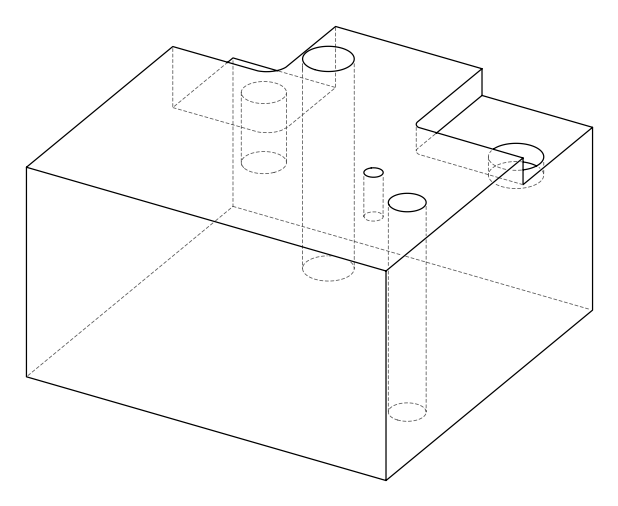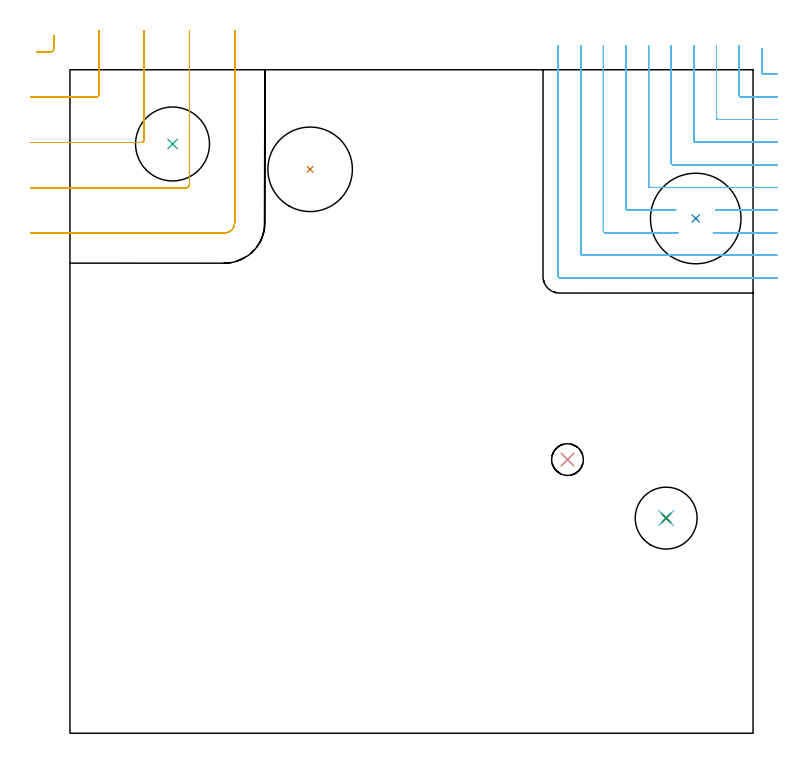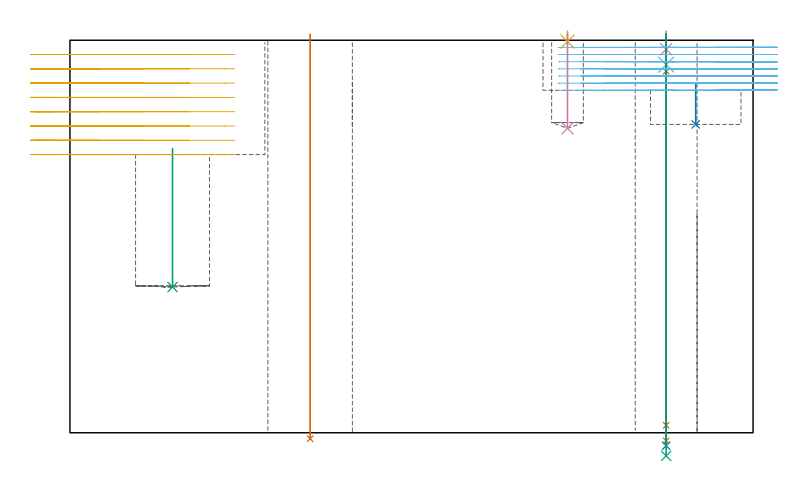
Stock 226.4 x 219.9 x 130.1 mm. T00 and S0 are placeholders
(PLAN: 12 operations, 10 tool changes, 22.5 min)
(1 INDEXABLE_INSERT_DRILL_THROUGH_HOLE_FROM_SOLID | STEP1HOLE_1 | NXT0302_027 | 0.54 min | 80081 mm3)
(2 INDEXABLE_INSERT_DRILL_BLIND_HOLE_FROM_SOLID | STEP1POCKET | UGT0302_009 | 0.06 min | 19715 mm3)
(3 INDEXABLE_INSERT_DRILL_BLIND_HOLE_FROM_SOLID_1 | STEP1POCKET_2 | NXT0302_020 | 0.19 min | 38412 mm3)
(4 SPOT_DRILL | STEP1HOLE | NXT0321_9005460120000 | 0.05 min | 184 mm3)
(5 SPOT_DRILL_1 | STEP1POCKET_1 | NXT0321_9005460120000 | 0.03 min | 0 mm3)
(6 DRILL_BLIND_HOLE_INTO_CENTER | STEP1HOLE | UGT0301_178 | 0.04 min | 106 mm3)
(7 GUN_DRILL_THROUGH_HOLE | STEP1HOLE | UGT0307_001 | 0.58 min | 2401 mm3)
(8 SPADE_DRILL_TO_ENLARGE_THROUGH_HOLE | STEP1HOLE | UGT0306_003 | 0.55 min | 13260 mm3)
(9 DRILL_TO_ENLARGE_THROUGH_HOLE | STEP1HOLE | UGT0301_050 | 0.56 min | 26968 mm3)
(10 DRILL_BLIND_HOLE_INTO_CENTER_1 | STEP1POCKET_1 | NXT0301_076 | 0.13 min | 2415 mm3)
(11 MILL_CORNER_NOTCH_RECTANGULAR | CORNER_NOTCH_RECTANGULAR | UGT0201_094 | Follow Part, ap 5, ae 75% | 6.89 min | 137630 mm3)
(12 MILL_CORNER_NOTCH_RECTANGULAR_1 | CORNER_NOTCH_RECTANGULAR_1 | NXT0201_013 | Follow Part, ap 2.5, ae 75% | 12.86 min | 73651 mm3)
(TOOL NXT0302_027 | Index. Insert Drill 28mm [880-D2800L32-05] | D28 PA176 FL140 Z2)
(TOOL UGT0302_009 | Indexable Insert Drill 30mm | D30 PA180 FL50 Z2)
(TOOL NXT0302_020 | Index. Insert Drill 24.5mm [880-D2450L25-03] | D24.5 PA176 FL74 Z2)
(TOOL NXT0321_9005460120000 | NC Spot Drill, 142deg, 12mm, Carbide, Uncoated | D12 PA142 FL30 Z2)
(TOOL UGT0301_178 | Twist Drill 5.4 mm | D5.4 PA118 FL55 Z2)
(TOOL UGT0307_001 | Gun Drill 5 mm | D5 PA130 FL24 Z1)
(TOOL UGT0306_003 | Spade Drill 12.5mm | D12.5 PA132 FL10 Z2)
(TOOL UGT0301_050 | Twist Drill 20.5 mm | D20.5 PA118 FL145 Z2)
(TOOL NXT0301_076 | Carbide Drill 10.5mm [860.1-1050-032A1-MM 2214] | D10.5 PA140 FL55 Z2)
(TOOL UGT0201_094 | End mill 20 mm | D20 FL38 Z4)
(TOOL NXT0201_013 | ENDMILL 10mm | D10 FL30 Z4)
(OP 1 INDEXABLE_INSERT_DRILL_THROUGH_HOLE_FROM_SOLID)
G17 G21 G94 G90
T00 M6
G54
G17 G0 G90 X79.6 Y186.9 S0 M3
G43 Z140.1 H1
G94 G81 G98 Z-1.989 F250. R132.1
G80
M5
M2
(OP 2 INDEXABLE_INSERT_DRILL_BLIND_HOLE_FROM_SOLID)
G17 G21 G94 G90
T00 M6
G54
G17 G0 G90 X207.4 Y170.6 S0 M3
G43 Z140.1 H0
G94 G81 G98 Z102.2 F250. R115.5
G80
M5
M2
(OP 3 INDEXABLE_INSERT_DRILL_BLIND_HOLE_FROM_SOLID_1)
G17 G21 G94 G90
T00 M6
G54
G17 G0 G90 X34. Y195.3 S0 M3
G43 Z140.1 H1
G94 G81 G98 Z48.3 F250. R94.2
G80
M5
M2
(OP 4 SPOT_DRILL)
G17 G21 G94 G90
T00 M6
G54
G17 G0 G90 X197.6 Y71.3 S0 M3
G43 Z140.1 H0
G94 G81 G98 Z127.1 F250. R133.1
G80
M5
M2
(OP 5 SPOT_DRILL_1)
G17 G21 G94 G90
T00 M6
G54
G17 G0 G90 X164.9 Y90.7 S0 M3
G43 Z140.1 H0
G94 G81 G98 Z129.648 F250. R133.1
G80
M5
M2
(OP 6 DRILL_BLIND_HOLE_INTO_CENTER)
G17 G21 G94 G90
T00 M6
G54
G17 G0 G90 X197.6 Y71.3 S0 M3
G43 Z140.1 H0
G94 G81 G98 Z122. F250. R132.1
G80
M5
M2
(OP 7 GUN_DRILL_THROUGH_HOLE)
G17 G21 G94 G90
T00 M6
G54
G17 G0 G90 X197.6 Y71.3 M8
G43 Z140.1 H0
Z128.422
S716 M3
G94 G1 Z119.836 F125. M26
G4 X.084
Z2.5 F250.
G4 X.084
Z-2.666 F125.
G4 X.084
M5
M9
G0 Z128.422
Z140.1
M2
(OP 8 SPADE_DRILL_TO_ENLARGE_THROUGH_HOLE)
G17 G21 G94 G90
T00 M6
G54
G17 G0 G90 X197.6 Y71.3 S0 M3
G43 Z140.1 H0
G94 G73 G98 Z-4.283 F250. Q12.217 R132.1
G80
M5
M2
(OP 9 DRILL_TO_ENLARGE_THROUGH_HOLE)
G17 G21 G94 G90
T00 M6
G54
G17 G0 G90 X197.6 Y71.3 S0 M3
G43 Z140.1 H0
G94 G73 G98 Z-7.659 F250. Q19.68 R132.1
G80
M5
M2
(OP 10 DRILL_BLIND_HOLE_INTO_CENTER_1)
G17 G21 G94 G90
T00 M6
G54
G17 G0 G90 X164.9 Y90.7 S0 M3
G43 Z140.1 H1
G94 G81 G98 Z100.9 F250. R132.1
G80
M5
M2
(OP 11 MILL_CORNER_NOTCH_RECTANGULAR)
G17 G21 G94 G90
T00 M6
G54
G17 G0 G90 X-11.074 Y225.8 S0 M3
G43 Z140.1 H0
Z125.362
G94 G1 X-8.074 F250.
X-6.395
G3 X-5.4 Y226.795 R1.
G1 Y228.317
Y231.317
G0 Z140.1
X-13. Y210.8
Z125.362
G1 X-10.
X8.604 F500.
G3 X9.6 Y211.796 R1.
G1 Y229.9
Y232.9 F250.
G0 Z140.1
X-13. Y195.8
Z125.362
G1 X-10.
X23.604 F500.
G3 X24.6 Y196.796 R1.
G1 Y229.9
Y232.9 F250.
G0 Z140.1
X-13. Y180.8
Z125.362
G1 X-10.
X38.604 F500.
G3 X39.6 Y181.796 R1.
G1 Y229.9
Y232.9 F250.
G0 Z140.1
X-13. Y165.8
Z125.362
G1 X-10.
X51.2 F500.
G3 X54.6 Y169.2 R3.4
G1 Y229.9
Y232.9 F250.
G0 Z140.1
X-11.074 Y225.8
Z120.625
G1 X-8.074
X-6.395
G3 X-5.4 Y226.795 R1.
G1 Y228.317
Y231.317
G0 Z140.1
X-13. Y210.8
Z120.625
G1 X-10.
X8.604 F500.
G3 X9.6 Y211.796 R1.
G1 Y229.9
Y232.9 F250.
G0 Z140.1
X-13. Y195.8
Z120.625
G1 X-10.
X23.604 F500.
G3 X24.6 Y196.796 R1.
G1 Y229.9
Y232.9 F250.
G0 Z140.1
X-13. Y180.8
Z120.625
G1 X-10.
X38.604 F500.
G3 X39.6 Y181.796 R1.
G1 Y229.9
Y232.9 F250.
G0 Z140.1
X-13. Y165.8
Z120.625
G1 X-10.
X51.2 F500.
G3 X54.6 Y169.2 R3.4
G1 Y229.9
Y232.9 F250.
G0 Z140.1
X-11.074 Y225.8
Z115.887
G1 X-8.074
X-6.395
G3 X-5.4 Y226.795 R1.
G1 Y228.317
Y231.317
G0 Z140.1
X-13. Y210.8
Z115.887
G1 X-10.
X8.604 F500.
G3 X9.6 Y211.796 R1.
G1 Y229.9
Y232.9 F250.
G0 Z140.1
X-13. Y195.8
Z115.887
G1 X-10.
X23.604 F500.
G3 X24.6 Y196.796 R1.
G1 Y229.9
Y232.9 F250.
G0 Z140.1
X-13. Y180.8
Z115.887
G1 X-10.
X38.604 F500.
G3 X39.6 Y181.796 R1.
G1 Y229.9
Y232.9 F250.
G0 Z140.1
X-13. Y165.8
Z115.887
G1 X-10.
X51.2 F500.
G3 X54.6 Y169.2 R3.4
G1 Y229.9
Y232.9 F250.
G0 Z140.1
X-11.074 Y225.8
Z111.15
G1 X-8.074
X-6.395
G3 X-5.4 Y226.795 R1.
G1 Y228.317
Y231.317
G0 Z140.1
X-13. Y210.8
Z111.15
G1 X-10.
X8.604 F500.
G3 X9.6 Y211.796 R1.
G1 Y229.9
Y232.9 F250.
G0 Z140.1
X-13. Y195.8
Z111.15
G1 X-10.
X23.604 F500.
G3 X24.6 Y196.796 R1.
G1 Y229.9
Y232.9 F250.
G0 Z140.1
X-13. Y180.8
Z111.15
G1 X-10.
X38.604 F500.
G3 X39.6 Y181.796 R1.
G1 Y229.9
Y232.9 F250.
G0 Z140.1
X-13. Y165.8
Z111.15
G1 X-10.
X51.2 F500.
G3 X54.6 Y169.2 R3.4
G1 Y229.9
Y232.9 F250.
G0 Z140.1
X-11.074 Y225.8
Z106.412
G1 X-8.074
X-6.395
G3 X-5.4 Y226.795 R1.
G1 Y228.317
Y231.317
G0 Z140.1
X-13. Y210.8
Z106.412
G1 X-10.
X8.604 F500.
G3 X9.6 Y211.796 R1.
G1 Y229.9
Y232.9 F250.
G0 Z140.1
X-13. Y195.8
Z106.412
G1 X-10.
X23.604 F500.
G3 X24.6 Y196.796 R1.
G1 Y229.9
Y232.9 F250.
G0 Z140.1
X-13. Y180.8
Z106.412
G1 X-10.
X38.604 F500.
G3 X39.6 Y181.796 R1.
G1 Y229.9
Y232.9 F250.
G0 Z140.1
X-13. Y165.8
Z106.412
G1 X-10.
X51.2 F500.
G3 X54.6 Y169.2 R3.4
G1 Y229.9
Y232.9 F250.
G0 Z140.1
X-11.074 Y225.8
Z101.675
G1 X-8.074
X-6.395
G3 X-5.4 Y226.795 R1.
G1 Y228.317
Y231.317
G0 Z140.1
X-13. Y210.8
Z101.675
G1 X-10.
X8.604 F500.
G3 X9.6 Y211.796 R1.
G1 Y229.9
Y232.9 F250.
G0 Z140.1
X-13. Y195.8
Z101.675
G1 X-10.
X23.604 F500.
G3 X24.6 Y196.796 R1.
G1 Y229.9
Y232.9 F250.
G0 Z140.1
X-13. Y180.8
Z101.675
G1 X-10.
X38.604 F500.
G3 X39.6 Y181.796 R1.
G1 Y229.9
Y232.9 F250.
G0 Z140.1
X-13. Y165.8
Z101.675
G1 X-10.
X51.2 F500.
G3 X54.6 Y169.2 R3.4
G1 Y229.9
Y232.9 F250.
G0 Z140.1
X-11.074 Y225.8
Z96.937
G1 X-8.074
X-6.395
G3 X-5.4 Y226.795 R1.
G1 Y228.317
Y231.317
G0 Z140.1
X-13. Y210.8
Z96.937
G1 X-10.
X8.604 F500.
G3 X9.6 Y211.796 R1.
G1 Y229.9
Y232.9 F250.
G0 Z140.1
X-13. Y195.8
Z96.937
G1 X-10.
X23.604 F500.
G3 X24.6 Y196.796 R1.
G1 Y229.9
Y232.9 F250.
G0 Z140.1
X-13. Y180.8
Z96.937
G1 X-10.
X38.604 F500.
G3 X39.6 Y181.796 R1.
G1 Y229.9
Y232.9 F250.
G0 Z140.1
X-13. Y165.8
Z96.937
G1 X-10.
X51.2 F500.
G3 X54.6 Y169.2 R3.4
G1 Y229.9
Y232.9 F250.
G0 Z140.1
X-11.074 Y225.8
Z92.2
G1 X-8.074
X-6.395
G3 X-5.4 Y226.795 R1.
G1 Y228.317
Y231.317
G0 Z140.1
X-13. Y210.8
Z92.2
G1 X-10.
X8.604 F500.
G3 X9.6 Y211.796 R1.
G1 Y229.9
Y232.9 F250.
G0 Z140.1
X-13. Y195.8
Z92.2
G1 X-10.
X23.604 F500.
G3 X24.6 Y196.796 R1.
G1 Y229.9
Y232.9 F250.
G0 Z140.1
X-13. Y180.8
Z92.2
G1 X-10.
X38.604 F500.
G3 X39.6 Y181.796 R1.
G1 Y229.9
Y232.9 F250.
G0 Z140.1
X-13. Y165.8
Z92.2
G1 X-10.
X51.2 F500.
G3 X54.6 Y169.2 R3.4
G1 Y229.9
Y232.9 F250.
G0 Z140.1
M5
M2
(OP 12 MILL_CORNER_NOTCH_RECTANGULAR_1)
G17 G21 G94 G90
T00 M6
G54
G17 G0 G90 X229.3 Y226.973 S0 M3
G43 Z140.1 H0
Z127.728
G94 G1 Y223.973 F250.
Y218.896 F500.
G3 X229.796 Y218.4 R0.5
G1 X231.4
X234.4 F250.
G0 Z140.1
X221.8 Y227.9
Z127.728
G1 Y224.9
Y211.396 F500.
G3 X222.296 Y210.9 R0.5
G1 X231.4
X234.4 F250.
G0 Z140.1
X214.3 Y227.9
Z127.728
G1 Y224.9
Y203.896 F500.
G3 X214.796 Y203.4 R0.5
G1 X231.4
X234.4 F250.
G0 Z140.1
X206.8 Y227.9
Z127.728
G1 Y224.9
Y196.396 F500.
G3 X207.296 Y195.9 R0.5
G1 X231.4
X234.4 F250.
G0 Z140.1
X199.3 Y227.9
Z127.728
G1 Y224.9
Y188.897 F500.
G3 X199.797 Y188.4 R0.5
G1 X231.4
X234.4 F250.
G0 Z140.1
X191.8 Y227.9
Z127.728
G1 Y224.9
Y181.397 F500.
G3 X192.297 Y180.9 R0.5
G1 X231.4
X234.4 F250.
G0 Z140.1
X184.3 Y227.9
Z127.728
G1 Y224.9
Y173.897 F500.
G3 X184.797 Y173.4 R0.5
G1 X197.801
X200.801 F250.
G0 Z140.1
X176.8 Y227.9
Z127.728
G1 Y224.9
Y166.397 F500.
G3 X177.297 Y165.9 R0.5
G1 X198.574
X201.574 F250.
G0 Z140.1
X213.999 Y173.4
Z127.728
G1 X216.999
X231.4 F500.
X234.4 F250.
G0 Z140.1
X213.225 Y165.9
Z127.728
G1 X216.225
X231.4 F500.
X234.4 F250.
G0 Z140.1
X169.3 Y227.9
Z127.728
G1 Y224.9
Y158.897 F500.
G3 X169.797 Y158.4 R0.5
G1 X231.4
X234.4 F250.
G0 Z140.1
X161.8 Y227.9
Z127.728
G1 Y224.9
Y151.4 F500.
G3 X162.3 Y150.9 R0.5
G1 X231.4
X234.4 F250.
G0 Z140.1
X229.3 Y226.973
Z125.357
G1 Y223.973
Y218.896 F500.
G3 X229.796 Y218.4 R0.5
G1 X231.4
X234.4 F250.
G0 Z140.1
X221.8 Y227.9
Z125.357
G1 Y224.9
Y211.396 F500.
G3 X222.296 Y210.9 R0.5
G1 X231.4
X234.4 F250.
G0 Z140.1
X214.3 Y227.9
Z125.357
G1 Y224.9
Y203.896 F500.
G3 X214.796 Y203.4 R0.5
G1 X231.4
X234.4 F250.
G0 Z140.1
X206.8 Y227.9
Z125.357
G1 Y224.9
Y196.396 F500.
G3 X207.296 Y195.9 R0.5
G1 X231.4
X234.4 F250.
G0 Z140.1
X199.3 Y227.9
Z125.357
G1 Y224.9
Y188.897 F500.
G3 X199.797 Y188.4 R0.5
G1 X231.4
X234.4 F250.
G0 Z140.1
X191.8 Y227.9
Z125.357
G1 Y224.9
Y181.397 F500.
G3 X192.297 Y180.9 R0.5
G1 X231.4
X234.4 F250.
G0 Z140.1
X184.3 Y227.9
Z125.357
G1 Y224.9
Y173.897 F500.
G3 X184.797 Y173.4 R0.5
G1 X197.801
X200.801 F250.
G0 Z140.1
X176.8 Y227.9
Z125.357
G1 Y224.9
Y166.397 F500.
G3 X177.297 Y165.9 R0.5
G1 X198.574
X201.574 F250.
G0 Z140.1
X213.998 Y173.4
Z125.357
G1 X216.998
X231.4 F500.
X234.4 F250.
G0 Z140.1
X213.225 Y165.9
Z125.357
G1 X216.225
X231.4 F500.
X234.4 F250.
G0 Z140.1
X169.3 Y227.9
Z125.357
G1 Y224.9
Y158.897 F500.
G3 X169.797 Y158.4 R0.5
G1 X231.4
X234.4 F250.
G0 Z140.1
X161.8 Y227.9
Z125.357
G1 Y224.9
Y151.4 F500.
G3 X162.3 Y150.9 R0.5
G1 X231.4
X234.4 F250.
G0 Z140.1
X229.3 Y226.973
Z122.986
G1 Y223.973
Y218.896 F500.
G3 X229.796 Y218.4 R0.5
G1 X231.4
X234.4 F250.
G0 Z140.1
X221.8 Y227.9
Z122.986
G1 Y224.9
Y211.396 F500.
G3 X222.296 Y210.9 R0.5
G1 X231.4
X234.4 F250.
G0 Z140.1
X214.3 Y227.9
Z122.986
G1 Y224.9
Y203.896 F500.
G3 X214.796 Y203.4 R0.5
G1 X231.4
X234.4 F250.
G0 Z140.1
X206.8 Y227.9
Z122.986
G1 Y224.9
Y196.396 F500.
G3 X207.296 Y195.9 R0.5
G1 X231.4
X234.4 F250.
G0 Z140.1
X199.3 Y227.9
Z122.986
G1 Y224.9
Y188.897 F500.
G3 X199.797 Y188.4 R0.5
G1 X231.4
X234.4 F250.
G0 Z140.1
X191.8 Y227.9
Z122.986
G1 Y224.9
Y181.397 F500.
G3 X192.297 Y180.9 R0.5
G1 X231.4
X234.4 F250.
G0 Z140.1
X184.3 Y227.9
Z122.986
G1 Y224.9
Y173.897 F500.
G3 X184.797 Y173.4 R0.5
G1 X197.803
X200.803 F250.
G0 Z140.1
X176.8 Y227.9
Z122.986
G1 Y224.9
Y166.397 F500.
G3 X177.297 Y165.9 R0.5
G1 X198.575
X201.575 F250.
G0 Z140.1
X213.998 Y173.4
Z122.986
G1 X216.998
X231.4 F500.
X234.4 F250.
G0 Z140.1
X213.217 Y165.9
Z122.986
G1 X216.217
X231.4 F500.
X234.4 F250.
G0 Z140.1
X169.3 Y227.9
Z122.986
G1 Y224.9
Y158.897 F500.
G3 X169.797 Y158.4 R0.5
G1 X231.4
X234.4 F250.
G0 Z140.1
X161.8 Y227.9
Z122.986
G1 Y224.9
Y151.4 F500.
G3 X162.3 Y150.9 R0.5
G1 X231.4
X234.4 F250.
G0 Z140.1
X229.3 Y226.973
Z120.614
G1 Y223.973
Y218.896 F500.
G3 X229.796 Y218.4 R0.5
G1 X231.4
X234.4 F250.
G0 Z140.1
X221.8 Y227.9
Z120.614
G1 Y224.9
Y211.396 F500.
G3 X222.296 Y210.9 R0.5
G1 X231.4
X234.4 F250.
G0 Z140.1
X214.3 Y227.9
Z120.614
G1 Y224.9
Y203.896 F500.
G3 X214.796 Y203.4 R0.5
G1 X231.4
X234.4 F250.
G0 Z140.1
X206.8 Y227.9
Z120.614
G1 Y224.9
Y196.396 F500.
G3 X207.296 Y195.9 R0.5
G1 X231.4
X234.4 F250.
G0 Z140.1
X199.3 Y227.9
Z120.614
G1 Y224.9
Y188.897 F500.
G3 X199.797 Y188.4 R0.5
G1 X231.4
X234.4 F250.
G0 Z140.1
X191.8 Y227.9
Z120.614
G1 Y224.9
Y181.397 F500.
G3 X192.297 Y180.9 R0.5
G1 X231.4
X234.4 F250.
G0 Z140.1
X184.3 Y227.9
Z120.614
G1 Y224.9
Y173.897 F500.
G3 X184.797 Y173.4 R0.5
G1 X197.803
X200.803 F250.
G0 Z140.1
X176.8 Y227.9
Z120.614
G1 Y224.9
Y166.397 F500.
G3 X177.297 Y165.9 R0.5
G1 X198.575
X201.575 F250.
G0 Z140.1
X213.998 Y173.4
Z120.614
G1 X216.998
X231.4 F500.
X234.4 F250.
G0 Z140.1
X213.217 Y165.9
Z120.614
G1 X216.217
X231.4 F500.
X234.4 F250.
G0 Z140.1
X169.3 Y227.9
Z120.614
G1 Y224.9
Y158.897 F500.
G3 X169.797 Y158.4 R0.5
G1 X231.4
X234.4 F250.
G0 Z140.1
X161.8 Y227.9
Z120.614
G1 Y224.9
Y151.4 F500.
G3 X162.3 Y150.9 R0.5
G1 X231.4
X234.4 F250.
G0 Z140.1
X229.3 Y226.973
Z118.243
G1 Y223.973
Y218.896 F500.
G3 X229.796 Y218.4 R0.5
G1 X231.4
X234.4 F250.
G0 Z140.1
X221.8 Y227.9
Z118.243
G1 Y224.9
Y211.396 F500.
G3 X222.296 Y210.9 R0.5
G1 X231.4
X234.4 F250.
G0 Z140.1
X214.3 Y227.9
Z118.243
G1 Y224.9
Y203.896 F500.
G3 X214.796 Y203.4 R0.5
G1 X231.4
X234.4 F250.
G0 Z140.1
X206.8 Y227.9
Z118.243
G1 Y224.9
Y196.396 F500.
G3 X207.296 Y195.9 R0.5
G1 X231.4
X234.4 F250.
G0 Z140.1
X199.3 Y227.9
Z118.243
G1 Y224.9
Y188.897 F500.
G3 X199.797 Y188.4 R0.5
G1 X231.4
X234.4 F250.
G0 Z140.1
X191.8 Y227.9
Z118.243
G1 Y224.9
Y181.397 F500.
G3 X192.297 Y180.9 R0.5
G1 X231.4
X234.4 F250.
G0 Z140.1
X184.3 Y227.9
Z118.243
G1 Y224.9
Y173.897 F500.
G3 X184.797 Y173.4 R0.5
G1 X197.801
X200.801 F250.
G0 Z140.1
X176.8 Y227.9
Z118.243
G1 Y224.9
Y166.397 F500.
G3 X177.297 Y165.9 R0.5
G1 X198.574
X201.574 F250.
G0 Z140.1
X213.998 Y173.4
Z118.243
G1 X216.998
X231.4 F500.
X234.4 F250.
G0 Z140.1
X213.225 Y165.9
Z118.243
G1 X216.225
X231.4 F500.
X234.4 F250.
G0 Z140.1
X169.3 Y227.9
Z118.243
G1 Y224.9
Y158.897 F500.
G3 X169.797 Y158.4 R0.5
G1 X231.4
X234.4 F250.
G0 Z140.1
X161.8 Y227.9
Z118.243
G1 Y224.9
Y151.4 F500.
G3 X162.3 Y150.9 R0.5
G1 X231.4
X234.4 F250.
G0 Z140.1
X229.3 Y226.973
Z115.871
G1 Y223.973
Y218.896 F500.
G3 X229.796 Y218.4 R0.5
G1 X231.4
X234.4 F250.
G0 Z140.1
X221.8 Y227.9
Z115.871
G1 Y224.9
Y211.396 F500.
G3 X222.296 Y210.9 R0.5
G1 X231.4
X234.4 F250.
G0 Z140.1
X214.3 Y227.9
Z115.871
G1 Y224.9
Y203.896 F500.
G3 X214.796 Y203.4 R0.5
G1 X231.4
X234.4 F250.
G0 Z140.1
X206.8 Y227.9
Z115.871
G1 Y224.9
Y196.396 F500.
G3 X207.296 Y195.9 R0.5
G1 X231.4
X234.4 F250.
G0 Z140.1
X199.3 Y227.9
Z115.871
G1 Y224.9
Y188.897 F500.
G3 X199.797 Y188.4 R0.5
G1 X231.4
X234.4 F250.
G0 Z140.1
X191.8 Y227.9
Z115.871
G1 Y224.9
Y181.397 F500.
G3 X192.297 Y180.9 R0.5
G1 X231.4
X234.4 F250.
G0 Z140.1
X184.3 Y227.9
Z115.871
G1 Y224.9
Y173.897 F500.
G3 X184.797 Y173.4 R0.5
G1 X197.801
X200.801 F250.
G0 Z140.1
X176.8 Y227.9
Z115.871
G1 Y224.9
Y166.397 F500.
G3 X177.297 Y165.9 R0.5
G1 X198.574
X201.574 F250.
G0 Z140.1
X213.998 Y173.4
Z115.871
G1 X216.998
X231.4 F500.
X234.4 F250.
G0 Z140.1
X213.225 Y165.9
Z115.871
G1 X216.225
X231.4 F500.
X234.4 F250.
G0 Z140.1
X169.3 Y227.9
Z115.871
G1 Y224.9
Y158.897 F500.
G3 X169.797 Y158.4 R0.5
G1 X231.4
X234.4 F250.
G0 Z140.1
X161.8 Y227.9
Z115.871
G1 Y224.9
Y151.4 F500.
G3 X162.3 Y150.9 R0.5
G1 X231.4
X234.4 F250.
G0 Z140.1
X229.3 Y226.973
Z113.5
G1 Y223.973
Y218.896 F500.
G3 X229.796 Y218.4 R0.5
G1 X231.4
X234.4 F250.
G0 Z140.1
X221.8 Y227.9
Z113.5
G1 Y224.9
Y211.396 F500.
G3 X222.296 Y210.9 R0.5
G1 X231.4
X234.4 F250.
G0 Z140.1
X214.3 Y227.9
Z113.5
G1 Y224.9
Y203.896 F500.
G3 X214.796 Y203.4 R0.5
G1 X231.4
X234.4 F250.
G0 Z140.1
X206.8 Y227.9
Z113.5
G1 Y224.9
Y196.396 F500.
G3 X207.296 Y195.9 R0.5
G1 X231.4
X234.4 F250.
G0 Z140.1
X199.3 Y227.9
Z113.5
G1 Y224.9
Y188.897 F500.
G3 X199.797 Y188.4 R0.5
G1 X231.4
X234.4 F250.
G0 Z140.1
X191.8 Y227.9
Z113.5
G1 Y224.9
Y181.397 F500.
G3 X192.297 Y180.9 R0.5
G1 X231.4
X234.4 F250.
G0 Z140.1
X184.3 Y227.9
Z113.5
G1 Y224.9
Y173.897 F500.
G3 X184.797 Y173.4 R0.5
G1 X197.801
X200.801 F250.
G0 Z140.1
X176.8 Y227.9
Z113.5
G1 Y224.9
Y166.397 F500.
G3 X177.297 Y165.9 R0.5
G1 X198.574
X201.574 F250.
G0 Z140.1
X213.999 Y173.4
Z113.5
G1 X216.999
X231.4 F500.
X234.4 F250.
G0 Z140.1
X213.225 Y165.9
Z113.5
G1 X216.225
X231.4 F500.
X234.4 F250.
G0 Z140.1
X169.3 Y227.9
Z113.5
G1 Y224.9
Y158.897 F500.
G3 X169.797 Y158.4 R0.5
G1 X231.4
X234.4 F250.
G0 Z140.1
X161.8 Y227.9
Z113.5
G1 Y224.9
Y151.4 F500.
G3 X162.3 Y150.9 R0.5
G1 X231.4
X234.4 F250.
G0 Z140.1
M5
M2
